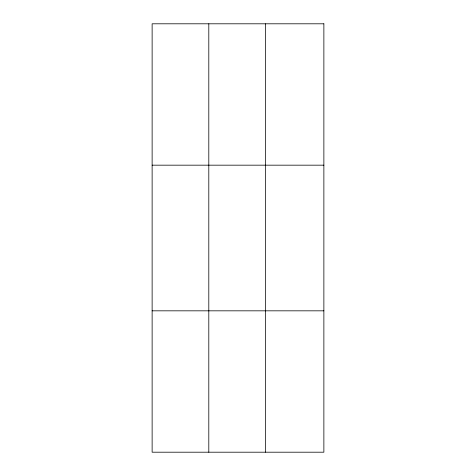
<?xml version="1.0" encoding="UTF-8"?>
<svg xmlns="http://www.w3.org/2000/svg" width="476" height="476" viewBox="0 0 476 476"><rect width="100%" height="100%" fill="white"/><g stroke="black" fill="none" stroke-linecap="round" stroke-linejoin="round"><path stroke-width="0.71" d="M208.803 23.8L208.803 452.2M265.477 23.8L265.477 452.2M152.13 165.172L323.87 165.172M152.13 310.828L323.87 310.828M323.87 23.8L323.87 452.2L152.13 452.2L152.13 23.8L323.87 23.8"/></g></svg>
